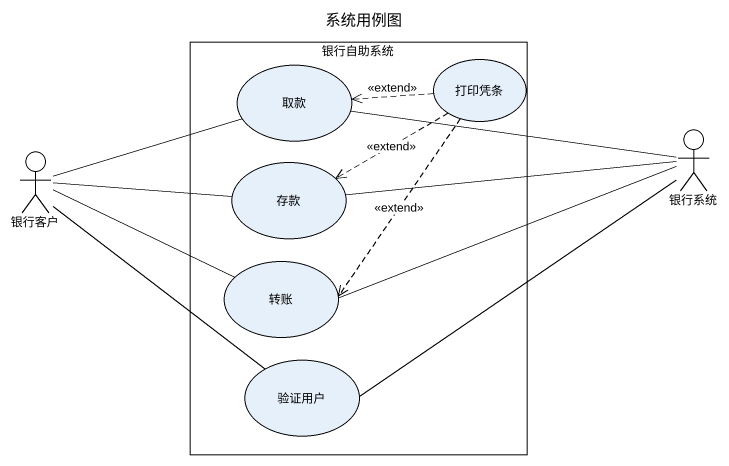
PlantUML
@startuml
title 系统用例图
rectangle 银行自助系统 {
  usecase 取款
  usecase 打印凭条
  usecase 存款
  usecase 转账
  usecase 验证用户
}
actor 银行系统
actor 银行客户
取款 -right- 银行系统
打印凭条 .left.> 取款 : <<extend>>
打印凭条 .left.> 存款 : <<extend>>
打印凭条 ..> 转账 : <<extend>>
银行客户 -right- 取款
银行客户 -right- 存款
银行客户 -right- 转账
银行客户 -- 验证用户
存款 -right- 银行系统
转账 -right- 银行系统
验证用户 -right- 银行系统
@enduml
